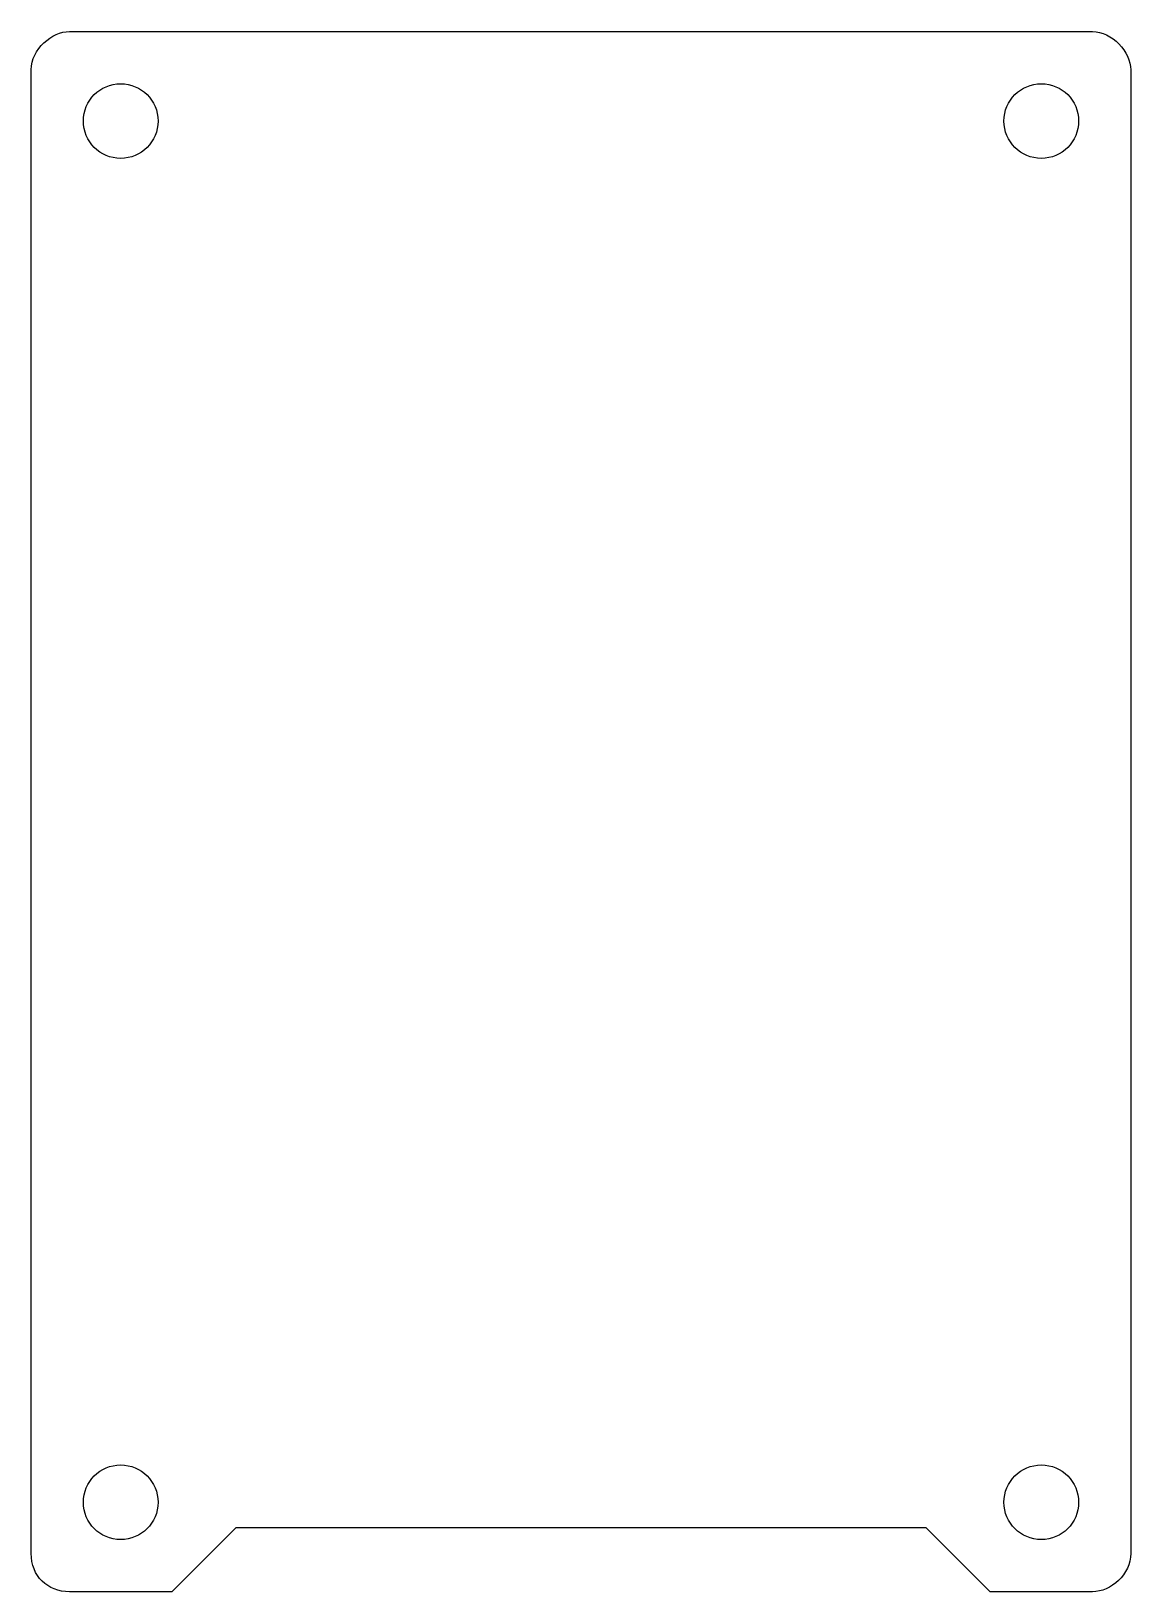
# Model space of a CAD drawing. Extents: x 0 to 346, y 0 to 490.
import ezdxf

# ---------------------------------------------------------------- set-up
doc = ezdxf.new("R2010")
doc.units = 0
doc.layers.add('bottom_cover_through', color=7, linetype='CONTINUOUS')

msp = doc.modelspace()

# ---------------------------------------------------------------- linework, layer by layer
at = {"layer": 'bottom_cover_through', "color": 7}
for points in [[(0, 12.055099), (0, 478.099182)], [(345.517786, 478.099182), (345.517786, 12.055099)], [(333.459204, -0.003484), (301.325661, -0.003484), (281.228026, 20.082815), (64.278422, 20.082815), (44.192126, -0.003484), (12.058582, -0.003484)]]:
    msp.add_lwpolyline(points, dxfattribs=at)
for points in [[(0, 478.099182), (0, 484.709576), (6.576378, 490.146426), (12.058582, 490.146426)], [(12.058582, 490.146426), (17.529449, 490.146426), (332.804401, 490.137923), (333.459204, 490.146426)], [(333.459204, 490.146426), (339.525346, 490.248473), (345.517786, 483.703277), (345.517786, 478.099182)], [(16.398425, 462.023906), (16.398425, 468.501072), (21.648189, 473.748001), (28.125354, 473.748001)], [(28.125354, 473.748001), (34.60252, 473.748001), (39.852283, 468.501072), (39.852283, 462.023906)], [(305.665503, 462.023906), (305.665503, 468.501072), (310.915267, 473.748001), (317.392432, 473.748001)], [(317.392432, 473.748001), (323.869597, 473.748001), (329.116527, 468.501072), (329.116527, 462.023906)], [(28.125354, 450.296978), (21.648189, 450.296978), (16.398425, 455.543906), (16.398425, 462.023906)], [(39.852283, 462.023906), (39.852283, 455.543906), (34.60252, 450.296978), (28.125354, 450.296978)], [(317.392432, 450.296978), (310.915267, 450.296978), (305.665503, 455.543906), (305.665503, 462.023906)], [(329.116527, 462.023906), (329.116527, 455.543906), (323.869597, 450.296978), (317.392432, 450.296978)], [(16.398425, 28.12187), (16.398425, 34.599036), (21.648189, 39.8488), (28.125354, 39.8488)], [(28.125354, 39.8488), (34.60252, 39.8488), (39.852283, 34.599036), (39.852283, 28.12187)], [(305.665503, 28.12187), (305.665503, 34.599036), (310.915267, 39.8488), (317.392432, 39.8488)], [(317.392432, 39.8488), (323.869597, 39.8488), (329.116527, 34.599036), (329.116527, 28.12187)], [(28.125354, 16.397776), (21.648189, 16.397776), (16.398425, 21.644705), (16.398425, 28.12187)], [(39.852283, 28.12187), (39.852283, 21.644705), (34.60252, 16.397776), (28.125354, 16.397776)], [(317.392432, 16.397776), (310.915267, 16.397776), (305.665503, 21.644705), (305.665503, 28.12187)], [(329.116527, 28.12187), (329.116527, 21.644705), (323.869597, 16.397776), (317.392432, 16.397776)], [(12.058582, -0.003484), (5.105197, -0.003484), (0, 4.914626), (0, 12.055099)], [(345.517786, 12.055099), (345.517786, 5.501398), (339.239047, -0.003484), (333.459204, -0.003484)]]:
    msp.add_open_spline(points, degree=3, dxfattribs=at)

doc.saveas('drawing.dxf')
